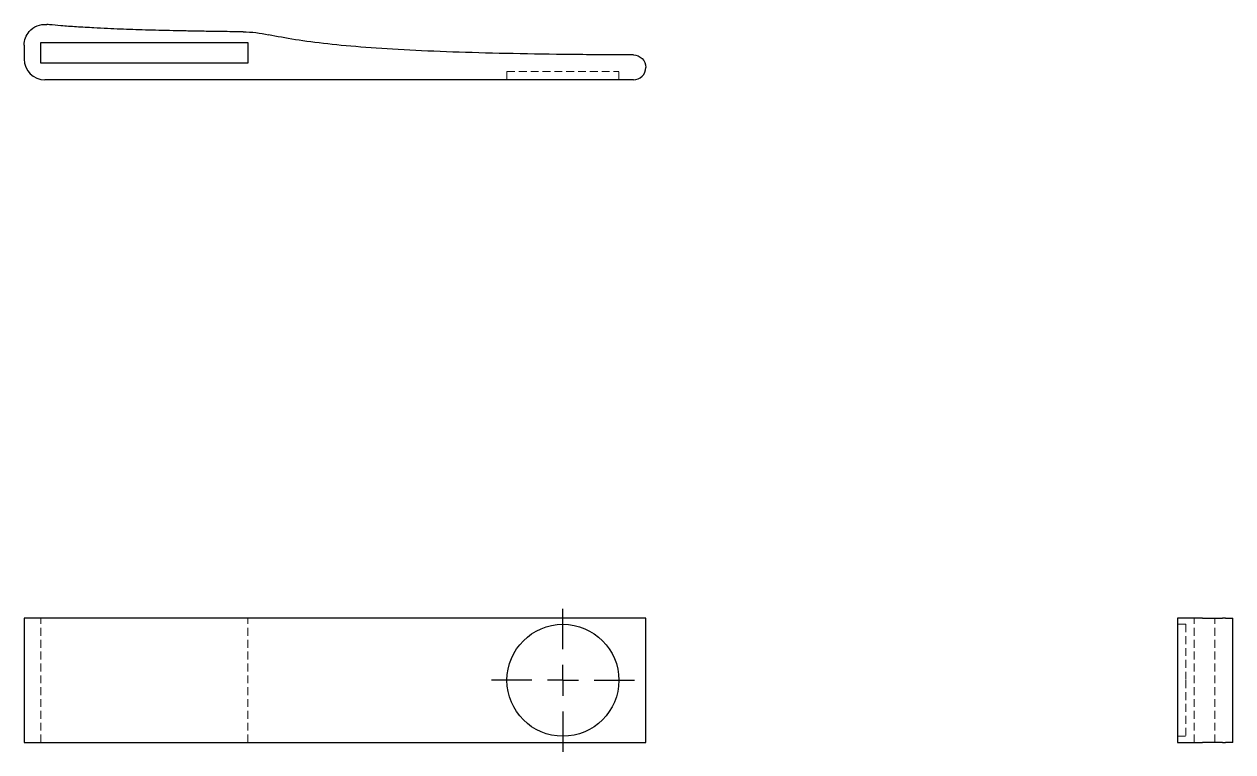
# Model space of a CAD drawing. Header units: millimetres. Extents: x 33 to 227, y 46 to 162.
import ezdxf

# ---------------------------------------------------------------- set-up
doc = ezdxf.new("R2010")
doc.units = ezdxf.units.MM
doc.linetypes.add('HIDDEN', pattern=[1.905, 1.27, -0.635])
doc.layers.add('10', color=7, linetype='Continuous')

# ---------------------------------------------------------------- blocks, each defined once
blk = doc.blocks.new('SW_CENTERMARKSYMBOL_0')
at = {"layer": '10', "color": 0}
for p, q in [((0, 5), (0, 11.5)), ((0, 0), (0, 2.5)), ((-5, 0), (-11.5, 0)), ((0, 0), (-2.5, 0)), ((0, 0), (0, -2.5)), ((0, 0), (2.5, 0)), ((5, 0), (11.5, 0)), ((0, -5), (0, -11.5))]:
    blk.add_line(p, q, dxfattribs=at)

msp = doc.modelspace()

# ---------------------------------------------------------------- linework, layer by layer
at = {"color": 7, "linetype": 'Continuous', "lineweight": 25}
for p, q in [((35.67, 159.54), (69, 159.54)), ((35.67, 156.21), (35.67, 159.54)), ((69, 159.54), (69, 156.21)), ((33, 159.12), (33, 156.87)), ((69, 156.21), (35.67, 156.21)), ((133, 155.54), (133, 155.54)), ((131, 153.54), (36.33, 153.54)), ((33, 67), (33, 47)), ((36.33, 67), (33, 67)), ((131, 67), (36.33, 67)), ((133, 67), (131, 67)), ((133, 47), (133, 67)), ((218.54, 67), (218.54, 47)), ((220.54, 67), (218.54, 67)), ((220.54, 67), (220.54, 67)), ((227.41, 47), (227.41, 67)), ((33, 47), (36.33, 47)), ((36.33, 47), (131, 47)), ((131, 47), (133, 47)), ((218.54, 47), (220.54, 47)), ((220.54, 47), (220.54, 47))]:
    msp.add_line(p, q, dxfattribs=at)
at = {"color": 7, "linetype": 'HIDDEN', "lineweight": 18}
for p, q in [((110.67, 154.87), (128.67, 154.87)), ((110.67, 154.87), (110.67, 153.54)), ((128.67, 153.54), (128.67, 154.87)), ((35.67, 47), (35.67, 67)), ((69, 47), (69, 67)), ((221.21, 47), (221.21, 67)), ((224.54, 47), (224.54, 67)), ((219.87, 66), (218.54, 66)), ((219.87, 66), (219.87, 57)), ((219.87, 57), (219.87, 48)), ((218.54, 48), (219.87, 48))]:
    msp.add_line(p, q, dxfattribs=at)
at = {"color": 7, "linetype": 'HIDDEN', "lineweight": 18, "flags": 128}
for points in [[(72.33, 160.79), (72.33, 160.79)], [(131, 157.54), (131, 157.54)]]:
    msp.add_lwpolyline(points, dxfattribs=at)
at = {"color": 7, "linetype": 'Continuous', "lineweight": 25}
msp.add_circle((119.67, 57), 9, dxfattribs=at)
for centre, radius, start, end in [((36.33, 156.87), 3.33, 180, 270), ((131, 155.54), 2, 270, 0)]:
    msp.add_arc(centre, radius, start, end, dxfattribs=at)
for points, knots in [([(33, 159.12), (33, 159.91), (33.3, 160.7), (33.82, 161.3), (34.16, 161.7), (34.61, 162.02), (35.1, 162.21), (35.59, 162.41), (36.13, 162.49), (36.66, 162.44)], [0, 0, 0, 0, 0.1791778, 0.1791778, 0.1791778, 0.2986296, 0.2986296, 0.2986296, 0.4180814, 0.4180814, 0.4180814, 0.4180814]), ([(68.21, 161.26), (67.06, 161.27), (65.93, 161.28), (64.82, 161.3), (63.84, 161.31), (62.87, 161.32), (61.93, 161.34), (61.05, 161.35), (60.19, 161.37), (59.34, 161.39), (58.53, 161.4), (57.73, 161.42), (56.95, 161.44), (56.18, 161.45), (55.42, 161.47), (54.68, 161.49), (53.94, 161.51), (53.22, 161.53), (52.52, 161.55), (51.82, 161.57), (51.13, 161.6), (50.46, 161.62), (49.79, 161.64), (49.13, 161.67), (48.49, 161.69), (47.78, 161.72), (47.08, 161.75), (46.41, 161.78), (45.66, 161.82), (44.93, 161.85), (44.22, 161.89), (43.25, 161.94), (42.32, 162), (41.43, 162.05), (40.55, 162.11), (39.71, 162.17), (38.91, 162.24), (38.27, 162.29), (37.65, 162.34), (37.07, 162.4), (36.93, 162.41), (36.79, 162.42), (36.66, 162.44)], [4.270999, 4.270999, 4.270999, 4.270999, 4.463886, 4.463886, 4.463886, 4.635103, 4.635103, 4.635103, 4.794357, 4.794357, 4.794357, 4.947636, 4.947636, 4.947636, 5.099406, 5.099406, 5.099406, 5.249944, 5.249944, 5.249944, 5.399308, 5.399308, 5.399308, 5.550077, 5.550077, 5.550077, 5.717292, 5.717292, 5.717292, 5.904254, 5.904254, 5.904254, 6.163255, 6.163255, 6.163255, 6.42251, 6.42251, 6.42251, 6.632398, 6.632398, 6.632398, 6.681765, 6.681765, 6.681765, 6.681765]), ([(131, 157.54), (127.59, 157.55), (124.26, 157.57), (117.81, 157.64), (114.69, 157.69), (105.64, 157.87), (100.05, 158.05), (92.53, 158.43), (90.17, 158.58), (85.76, 158.91), (83.72, 159.1), (78.05, 159.72), (74.91, 160.22), (72.33, 160.79)], [0, 0, 0, 0, 0.125, 0.125, 0.25, 0.25, 0.5, 0.5, 0.625, 0.625, 0.75, 0.75, 1, 1, 1, 1]), ([(131, 157.54), (131.53, 157.54), (132.05, 157.32), (132.79, 156.59), (133, 156.07), (133, 155.54)], [0, 0, 0, 0, 0.5, 0.5, 1, 1, 1, 1]), ([(222.54, 67), (222.54, 67), (222.32, 67), (221.59, 67), (221.07, 67), (220.54, 67)], [0, 0, 0, 0, 0.5, 0.5, 1, 1, 1, 1]), ([(222.54, 67), (222.55, 67), (222.57, 67), (222.64, 67), (222.69, 67), (222.87, 67), (223.05, 67), (223.43, 67), (223.58, 67), (223.91, 67), (224.1, 67), (224.72, 67), (225.22, 67), (225.79, 67)], [0, 0, 0, 0, 0.125, 0.125, 0.25, 0.25, 0.5, 0.5, 0.625, 0.625, 0.75, 0.75, 1, 1, 1, 1]), ([(226.26, 67), (226.27, 67), (226.28, 67), (226.3, 67), (226.31, 67), (226.32, 67), (226.34, 67), (226.35, 67), (226.37, 67), (226.39, 67), (226.4, 67), (226.42, 67), (226.44, 67), (226.45, 67), (226.47, 67), (226.49, 67), (226.51, 67), (226.53, 67), (226.55, 67), (226.57, 67), (226.6, 67), (226.62, 67), (226.64, 67), (226.67, 67), (226.69, 67), (226.72, 67), (226.75, 67), (226.78, 67), (226.82, 67), (226.85, 67), (226.89, 67), (226.94, 67), (227, 67), (227.05, 67), (227.11, 67), (227.17, 67), (227.24, 67), (227.29, 67), (227.34, 67), (227.4, 67), (227.41, 67), (227.42, 67), (227.44, 67)], [4.270999, 4.270999, 4.270999, 4.270999, 4.463886, 4.463886, 4.463886, 4.635103, 4.635103, 4.635103, 4.794357, 4.794357, 4.794357, 4.947636, 4.947636, 4.947636, 5.099406, 5.099406, 5.099406, 5.249944, 5.249944, 5.249944, 5.399308, 5.399308, 5.399308, 5.550077, 5.550077, 5.550077, 5.717292, 5.717292, 5.717292, 5.904254, 5.904254, 5.904254, 6.163255, 6.163255, 6.163255, 6.42251, 6.42251, 6.42251, 6.632398, 6.632398, 6.632398, 6.681765, 6.681765, 6.681765, 6.681765]), ([(220.54, 47), (220.99, 47), (221.44, 47), (221.79, 47), (222.25, 47), (222.54, 47), (222.54, 47)], [0, 0, 0, 0, 0.1010771, 0.1010771, 0.1010771, 0.2358465, 0.2358465, 0.2358465, 0.2358465]), ([(225.79, 47), (225.22, 47), (224.72, 47), (224.1, 47), (223.91, 47), (223.58, 47), (223.43, 47), (223.05, 47), (222.87, 47), (222.69, 47), (222.64, 47), (222.57, 47), (222.55, 47), (222.54, 47)], [0, 0, 0, 0, 0.25, 0.25, 0.375, 0.375, 0.5, 0.5, 0.75, 0.75, 0.875, 0.875, 1, 1, 1, 1]), ([(227.44, 47), (227.11, 47), (226.85, 47), (226.56, 47), (226.48, 47), (226.34, 47), (226.29, 47), (226.26, 47)], [0, 0, 0, 0, 0.5, 0.5, 0.75, 0.75, 1, 1, 1, 1])]:
    msp.add_open_spline(points, degree=3, knots=knots, dxfattribs=at)
for points in [[(68.21, 161.26), (69.6, 161.24), (70.98, 161.09), (72.33, 160.79)], [(226.26, 67), (226.24, 67), (226.09, 67), (225.79, 67)], [(225.79, 47), (226.09, 47), (226.24, 47), (226.26, 47)]]:
    msp.add_open_spline(points, degree=3, dxfattribs=at)

# ---------------------------------------------------------------- block references
at = {"layer": '10'}
msp.add_blockref('SW_CENTERMARKSYMBOL_0', (119.67, 57), dxfattribs=at)

doc.saveas('drawing.dxf')
